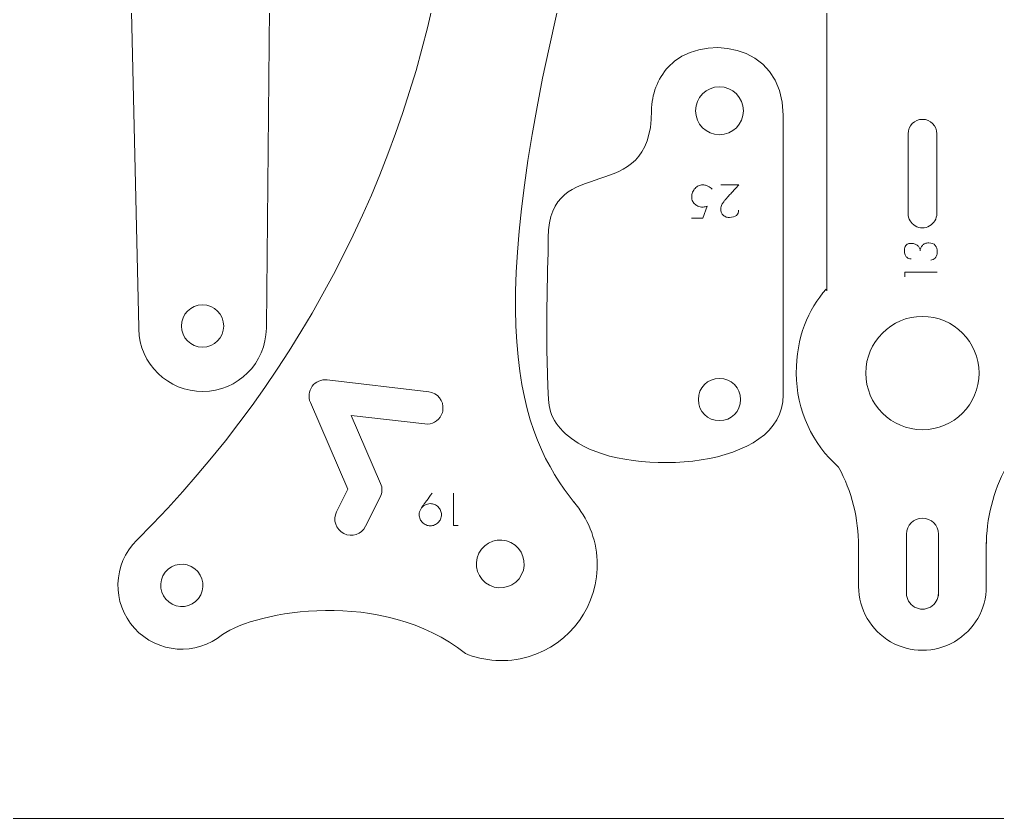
# Model space of a CAD drawing. Header units: millimetres. Extents: x 1 to 3601, y 1 to 1216.
# Drawn here: x 395.6 to 456.9, y 1.5 to 51.6 of the extents above; entities that cross this region are included whole.
import ezdxf

# ---------------------------------------------------------------- set-up
doc = ezdxf.new("R2010")
doc.units = ezdxf.units.MM
doc.layers.get('0').update_dxf_attribs({"lineweight": 5})
for name, color, linetype, lineweight in [('MARCATGE', 1, 'Continuous', 5), ('NO IMPRES', 5, 'Continuous', 5), ('TALL 1', 4, 'Continuous', 5)]:
    doc.layers.add(name, color=color, linetype=linetype, lineweight=lineweight)

msp = doc.modelspace()

# ---------------------------------------------------------------- linework, layer by layer
for points, knots in [([(403.113, 32.154), (403.113, 32.154), (403.113, 32.254), (403.113, 32.254), (403.113, 32.254), (403.113, 32.254), (402.459, 61.065), (402.459, 61.065), (402.459, 61.065), (402.432, 62.288), (402.123, 63.489), (401.558, 64.575), (401.558, 64.575), (400.672, 66.28), (400.655, 68.305), (401.513, 70.024), (401.513, 70.024), (402.067, 71.134), (402.356, 72.357), (402.356, 73.597), (402.356, 73.597), (402.356, 73.597), (402.356, 147.343), (402.356, 147.343), (402.356, 147.343), (402.356, 149.541), (404.13, 151.328), (406.329, 151.342), (406.329, 151.342), (408.528, 151.357), (410.326, 149.594), (410.355, 147.395), (410.355, 147.395), (410.355, 147.395), (411.325, 73.656), (411.325, 73.656), (411.325, 73.656), (411.341, 72.416), (411.646, 71.197), (412.214, 70.094), (412.214, 70.094), (412.214, 70.094), (412.277, 70.152), (412.277, 70.152), (412.277, 70.152), (413.141, 68.436), (413.131, 66.41), (412.25, 64.703), (412.25, 64.703), (412.25, 64.703), (412.24, 64.646), (412.24, 64.646), (412.24, 64.646), (411.69, 63.552), (411.397, 62.347), (411.386, 61.123), (411.386, 61.123), (411.386, 61.123), (411.111, 32.307), (411.111, 32.307), (411.111, 32.307), (411.111, 32.307), (411.111, 32.207), (411.111, 32.207), (411.111, 32.207), (411.091, 30.023), (409.322, 28.259), (407.138, 28.245), (407.138, 28.245), (404.954, 28.231), (403.162, 29.971), (403.113, 32.154)], [0, 0, 0, 0, 0.052632, 0.052632, 0.052632, 0.052632, 0.105263, 0.105263, 0.105263, 0.105263, 0.157895, 0.157895, 0.157895, 0.157895, 0.210526, 0.210526, 0.210526, 0.210526, 0.263158, 0.263158, 0.263158, 0.263158, 0.315789, 0.315789, 0.315789, 0.315789, 0.368421, 0.368421, 0.368421, 0.368421, 0.421053, 0.421053, 0.421053, 0.421053, 0.473684, 0.473684, 0.473684, 0.473684, 0.526316, 0.526316, 0.526316, 0.526316, 0.578947, 0.578947, 0.578947, 0.578947, 0.631579, 0.631579, 0.631579, 0.631579, 0.684211, 0.684211, 0.684211, 0.684211, 0.736842, 0.736842, 0.736842, 0.736842, 0.789474, 0.789474, 0.789474, 0.789474, 0.842105, 0.842105, 0.842105, 0.842105, 0.894737, 0.894737, 0.894737, 0.894737, 1, 1, 1, 1]), ([(456.222, 18.788), (456.222, 18.788), (456.222, 18.552), (456.222, 18.552), (456.222, 18.552), (456.222, 20.245), (456.652, 22.011), (457.472, 23.493), (457.472, 23.493), (457.472, 23.493), (457.493, 23.509), (457.493, 23.509), (457.493, 23.509), (459.109, 24.956), (460.125, 27.058), (460.125, 29.397), (460.125, 29.397), (460.125, 31.642), (459.389, 33.401), (458.234, 34.676), (458.234, 34.676), (458.234, 34.676), (458.222, 34.543), (458.222, 34.543), (458.222, 34.543), (458.222, 34.543), (458.222, 109.398), (458.222, 109.398), (458.222, 109.398), (458.222, 112.711), (455.535, 115.398), (452.222, 115.398), (452.222, 115.398), (448.908, 115.398), (446.222, 112.711), (446.222, 109.398), (446.222, 109.398), (446.222, 109.398), (446.222, 34.543), (446.222, 34.543), (446.222, 34.543), (446.222, 34.543), (446.197, 34.662), (446.197, 34.662), (446.197, 34.662), (445.049, 33.388), (444.318, 31.633), (444.318, 29.398), (444.318, 29.398), (444.318, 27.055), (445.337, 24.95), (446.957, 23.503), (446.957, 23.503), (446.957, 23.503), (446.972, 23.493), (446.972, 23.493), (446.972, 23.493), (447.791, 22.011), (448.222, 20.245), (448.222, 18.552), (448.222, 18.552), (448.222, 18.552), (448.222, 18.788), (448.222, 18.788), (448.222, 18.788), (448.222, 18.788), (448.222, 16.024), (448.222, 16.024), (448.222, 16.024), (448.222, 14.595), (448.984, 13.275), (450.222, 12.56), (450.222, 12.56), (451.459, 11.846), (452.984, 11.846), (454.222, 12.56), (454.222, 12.56), (455.459, 13.275), (456.222, 14.595), (456.222, 16.024), (456.222, 16.024), (456.222, 16.024), (456.222, 18.788), (456.222, 18.788)], [0, 0, 0, 0, 0.045455, 0.045455, 0.045455, 0.045455, 0.090909, 0.090909, 0.090909, 0.090909, 0.136364, 0.136364, 0.136364, 0.136364, 0.181818, 0.181818, 0.181818, 0.181818, 0.227273, 0.227273, 0.227273, 0.227273, 0.272727, 0.272727, 0.272727, 0.272727, 0.318182, 0.318182, 0.318182, 0.318182, 0.363636, 0.363636, 0.363636, 0.363636, 0.409091, 0.409091, 0.409091, 0.409091, 0.454545, 0.454545, 0.454545, 0.454545, 0.5, 0.5, 0.5, 0.5, 0.545455, 0.545455, 0.545455, 0.545455, 0.590909, 0.590909, 0.590909, 0.590909, 0.636364, 0.636364, 0.636364, 0.636364, 0.681818, 0.681818, 0.681818, 0.681818, 0.727273, 0.727273, 0.727273, 0.727273, 0.772727, 0.772727, 0.772727, 0.772727, 0.818182, 0.818182, 0.818182, 0.818182, 0.863636, 0.863636, 0.863636, 0.863636, 0.909091, 0.909091, 0.909091, 0.909091, 1, 1, 1, 1]), ([(422.541, 57.872), (422.541, 57.872), (422.604, 57.996), (422.604, 57.996), (422.604, 57.996), (422.821, 59.514), (423.887, 60.773), (425.347, 61.239), (425.347, 61.239), (426.807, 61.705), (428.406, 61.296), (429.462, 60.185), (429.462, 60.185), (430.518, 59.075), (430.847, 57.458), (430.308, 56.023), (430.308, 56.023), (424.215, 32.242), (427.021, 25.579), (430.393, 21.294), (430.393, 21.294), (430.393, 21.294), (430.371, 21.319), (430.371, 21.319), (430.371, 21.319), (431.239, 20.322), (431.779, 19.04), (431.841, 17.644), (431.841, 17.644), (431.965, 14.877), (430.177, 12.385), (427.516, 11.614), (427.516, 11.614), (426.169, 11.224), (424.776, 11.327), (423.55, 11.835), (423.55, 11.835), (423.55, 11.835), (423.595, 11.817), (423.595, 11.817), (423.595, 11.817), (418.358, 15.962), (410.489, 14.474), (408.357, 13.005), (408.357, 13.005), (406.709, 11.646), (404.283, 11.821), (402.848, 13.405), (402.848, 13.405), (401.413, 14.988), (401.476, 17.42), (402.991, 18.927), (402.991, 18.927), (413.577, 29.435), (420.439, 43.105), (422.541, 57.872)], [0, 0, 0, 0, 0.066667, 0.066667, 0.066667, 0.066667, 0.133333, 0.133333, 0.133333, 0.133333, 0.2, 0.2, 0.2, 0.2, 0.266667, 0.266667, 0.266667, 0.266667, 0.333333, 0.333333, 0.333333, 0.333333, 0.4, 0.4, 0.4, 0.4, 0.466667, 0.466667, 0.466667, 0.466667, 0.533333, 0.533333, 0.533333, 0.533333, 0.6, 0.6, 0.6, 0.6, 0.666667, 0.666667, 0.666667, 0.666667, 0.733333, 0.733333, 0.733333, 0.733333, 0.8, 0.8, 0.8, 0.8, 0.866667, 0.866667, 0.866667, 0.866667, 1, 1, 1, 1]), ([(443.494, 28.024), (443.494, 28.024), (443.504, 27.838), (443.504, 27.838), (443.504, 27.838), (443.504, 27.838), (443.504, 45.553), (443.504, 45.553), (443.504, 45.553), (443.504, 45.553), (443.494, 45.553), (443.494, 45.553), (443.494, 45.553), (443.518, 50.244), (438.186, 50.71), (436.288, 48.573), (436.288, 48.573), (435.623, 47.848), (435.249, 46.864), (435.249, 45.838), (435.249, 45.838), (435.236, 39.645), (428.795, 43.347), (428.772, 37.894), (428.772, 37.894), (428.762, 35.429), (428.548, 32.133), (428.795, 27.738), (428.795, 27.738), (428.795, 26.713), (429.462, 25.729), (430.647, 25.004), (430.647, 25.004), (434.031, 22.867), (443.536, 23.333), (443.494, 28.024)], [0, 0, 0, 0, 0.1, 0.1, 0.1, 0.1, 0.2, 0.2, 0.2, 0.2, 0.3, 0.3, 0.3, 0.3, 0.4, 0.4, 0.4, 0.4, 0.5, 0.5, 0.5, 0.5, 0.6, 0.6, 0.6, 0.6, 0.7, 0.7, 0.7, 0.7, 0.8, 0.8, 0.8, 0.8, 1, 1, 1, 1])]:
    msp.add_open_spline(points, degree=3, knots=knots)
at = {"layer": 'MARCATGE'}
for points, knots in [([(439.039, 40.916), (439.028, 40.929), (439.007, 40.951), (438.977, 40.98), (438.977, 40.98), (438.947, 41.009), (438.908, 41.039), (438.86, 41.07), (438.86, 41.07), (438.812, 41.101), (438.754, 41.129), (438.687, 41.153), (438.687, 41.153), (438.619, 41.178), (438.54, 41.191), (438.45, 41.193), (438.45, 41.193), (438.359, 41.193), (438.273, 41.173), (438.191, 41.134), (438.191, 41.134), (438.11, 41.094), (438.037, 41.039), (437.973, 40.97), (437.973, 40.97), (437.909, 40.9), (437.858, 40.819), (437.82, 40.727), (437.82, 40.727), (437.783, 40.635), (437.764, 40.537), (437.764, 40.434), (437.764, 40.434), (437.764, 40.33), (437.786, 40.239), (437.83, 40.16), (437.83, 40.16), (437.874, 40.081), (437.928, 40.015), (437.992, 39.961), (437.992, 39.961), (438.056, 39.907), (438.124, 39.867), (438.196, 39.841), (438.196, 39.841), (438.267, 39.815), (438.33, 39.801), (438.385, 39.801), (438.385, 39.801), (438.419, 39.796), (438.454, 39.795), (438.492, 39.799), (438.492, 39.799), (438.524, 39.802), (438.562, 39.809), (438.605, 39.818), (438.605, 39.818), (438.648, 39.828), (438.692, 39.843), (438.737, 39.864), (438.737, 39.864), (438.737, 39.864), (438.455, 39.113), (438.455, 39.113), (438.455, 39.113), (438.455, 39.113), (437.744, 39.113), (437.744, 39.113), (437.744, 39.113), (437.744, 39.113), (438.455, 39.113), (438.455, 39.113), (438.455, 39.113), (438.455, 39.113), (438.737, 39.864), (438.737, 39.864), (438.737, 39.864), (438.692, 39.843), (438.648, 39.828), (438.605, 39.818), (438.605, 39.818), (438.562, 39.809), (438.524, 39.802), (438.492, 39.799), (438.492, 39.799), (438.454, 39.795), (438.419, 39.796), (438.385, 39.801), (438.385, 39.801), (438.33, 39.801), (438.267, 39.815), (438.196, 39.841), (438.196, 39.841), (438.124, 39.867), (438.056, 39.907), (437.992, 39.961), (437.992, 39.961), (437.928, 40.015), (437.874, 40.081), (437.83, 40.16), (437.83, 40.16), (437.786, 40.239), (437.764, 40.33), (437.764, 40.434), (437.764, 40.434), (437.764, 40.537), (437.783, 40.635), (437.82, 40.727), (437.82, 40.727), (437.858, 40.819), (437.909, 40.9), (437.973, 40.97), (437.973, 40.97), (438.037, 41.039), (438.11, 41.094), (438.191, 41.134), (438.191, 41.134), (438.273, 41.173), (438.359, 41.193), (438.45, 41.193), (438.45, 41.193), (438.54, 41.191), (438.619, 41.178), (438.687, 41.153), (438.687, 41.153), (438.754, 41.129), (438.812, 41.101), (438.86, 41.07), (438.86, 41.07), (438.908, 41.039), (438.947, 41.009), (438.977, 40.98), (438.977, 40.98), (439.007, 40.951), (439.028, 40.929), (439.039, 40.916)], [0, 0, 0, 0, 0.028571, 0.028571, 0.028571, 0.028571, 0.057143, 0.057143, 0.057143, 0.057143, 0.085714, 0.085714, 0.085714, 0.085714, 0.114286, 0.114286, 0.114286, 0.114286, 0.142857, 0.142857, 0.142857, 0.142857, 0.171429, 0.171429, 0.171429, 0.171429, 0.2, 0.2, 0.2, 0.2, 0.228571, 0.228571, 0.228571, 0.228571, 0.257143, 0.257143, 0.257143, 0.257143, 0.285714, 0.285714, 0.285714, 0.285714, 0.314286, 0.314286, 0.314286, 0.314286, 0.342857, 0.342857, 0.342857, 0.342857, 0.371429, 0.371429, 0.371429, 0.371429, 0.4, 0.4, 0.4, 0.4, 0.428571, 0.428571, 0.428571, 0.428571, 0.457143, 0.457143, 0.457143, 0.457143, 0.485714, 0.485714, 0.485714, 0.485714, 0.514286, 0.514286, 0.514286, 0.514286, 0.542857, 0.542857, 0.542857, 0.542857, 0.571429, 0.571429, 0.571429, 0.571429, 0.6, 0.6, 0.6, 0.6, 0.628571, 0.628571, 0.628571, 0.628571, 0.657143, 0.657143, 0.657143, 0.657143, 0.685714, 0.685714, 0.685714, 0.685714, 0.714286, 0.714286, 0.714286, 0.714286, 0.742857, 0.742857, 0.742857, 0.742857, 0.771429, 0.771429, 0.771429, 0.771429, 0.8, 0.8, 0.8, 0.8, 0.828571, 0.828571, 0.828571, 0.828571, 0.857143, 0.857143, 0.857143, 0.857143, 0.885714, 0.885714, 0.885714, 0.885714, 0.914286, 0.914286, 0.914286, 0.914286, 0.942857, 0.942857, 0.942857, 0.942857, 1, 1, 1, 1]), ([(440.71, 41.196), (440.541, 41.008), (440.387, 40.837), (440.25, 40.685), (440.25, 40.685), (440.192, 40.621), (440.134, 40.557), (440.077, 40.493), (440.077, 40.493), (440.019, 40.429), (439.967, 40.371), (439.921, 40.318), (439.921, 40.318), (439.875, 40.265), (439.837, 40.221), (439.806, 40.184), (439.806, 40.184), (439.775, 40.147), (439.756, 40.124), (439.751, 40.115), (439.751, 40.115), (439.739, 40.096), (439.724, 40.074), (439.705, 40.048), (439.705, 40.048), (439.687, 40.023), (439.668, 39.993), (439.65, 39.958), (439.65, 39.958), (439.633, 39.923), (439.617, 39.882), (439.604, 39.835), (439.604, 39.835), (439.591, 39.788), (439.584, 39.734), (439.584, 39.672), (439.584, 39.672), (439.584, 39.61), (439.594, 39.547), (439.615, 39.485), (439.615, 39.485), (439.636, 39.423), (439.668, 39.367), (439.711, 39.317), (439.711, 39.317), (439.754, 39.268), (439.81, 39.227), (439.879, 39.196), (439.879, 39.196), (439.948, 39.165), (440.031, 39.15), (440.129, 39.15), (440.129, 39.15), (440.326, 39.151), (440.472, 39.195), (440.565, 39.279), (440.565, 39.279), (440.658, 39.364), (440.705, 39.476), (440.705, 39.615), (440.705, 39.615), (440.705, 39.476), (440.658, 39.364), (440.565, 39.279), (440.565, 39.279), (440.472, 39.195), (440.326, 39.151), (440.129, 39.15), (440.129, 39.15), (440.031, 39.15), (439.948, 39.165), (439.879, 39.196), (439.879, 39.196), (439.81, 39.227), (439.754, 39.268), (439.711, 39.317), (439.711, 39.317), (439.668, 39.367), (439.636, 39.423), (439.615, 39.485), (439.615, 39.485), (439.594, 39.547), (439.584, 39.61), (439.584, 39.672), (439.584, 39.672), (439.584, 39.734), (439.591, 39.788), (439.604, 39.835), (439.604, 39.835), (439.617, 39.882), (439.633, 39.923), (439.65, 39.958), (439.65, 39.958), (439.668, 39.993), (439.687, 40.023), (439.705, 40.048), (439.705, 40.048), (439.724, 40.074), (439.739, 40.096), (439.751, 40.115), (439.751, 40.115), (439.756, 40.124), (439.775, 40.147), (439.806, 40.184), (439.806, 40.184), (439.837, 40.221), (439.875, 40.265), (439.921, 40.318), (439.921, 40.318), (439.967, 40.371), (440.019, 40.429), (440.077, 40.493), (440.077, 40.493), (440.134, 40.557), (440.192, 40.621), (440.25, 40.685), (440.25, 40.685), (440.387, 40.837), (440.541, 41.008), (440.71, 41.196), (440.71, 41.196), (440.71, 41.196), (439.598, 41.196), (439.598, 41.196), (439.598, 41.196), (439.598, 41.196), (440.71, 41.196), (440.71, 41.196)], [0, 0, 0, 0, 0.030303, 0.030303, 0.030303, 0.030303, 0.060606, 0.060606, 0.060606, 0.060606, 0.090909, 0.090909, 0.090909, 0.090909, 0.121212, 0.121212, 0.121212, 0.121212, 0.151515, 0.151515, 0.151515, 0.151515, 0.181818, 0.181818, 0.181818, 0.181818, 0.212121, 0.212121, 0.212121, 0.212121, 0.242424, 0.242424, 0.242424, 0.242424, 0.272727, 0.272727, 0.272727, 0.272727, 0.30303, 0.30303, 0.30303, 0.30303, 0.333333, 0.333333, 0.333333, 0.333333, 0.363636, 0.363636, 0.363636, 0.363636, 0.393939, 0.393939, 0.393939, 0.393939, 0.424242, 0.424242, 0.424242, 0.424242, 0.454545, 0.454545, 0.454545, 0.454545, 0.484848, 0.484848, 0.484848, 0.484848, 0.515152, 0.515152, 0.515152, 0.515152, 0.545455, 0.545455, 0.545455, 0.545455, 0.575758, 0.575758, 0.575758, 0.575758, 0.606061, 0.606061, 0.606061, 0.606061, 0.636364, 0.636364, 0.636364, 0.636364, 0.666667, 0.666667, 0.666667, 0.666667, 0.69697, 0.69697, 0.69697, 0.69697, 0.727273, 0.727273, 0.727273, 0.727273, 0.757576, 0.757576, 0.757576, 0.757576, 0.787879, 0.787879, 0.787879, 0.787879, 0.818182, 0.818182, 0.818182, 0.818182, 0.848485, 0.848485, 0.848485, 0.848485, 0.878788, 0.878788, 0.878788, 0.878788, 0.909091, 0.909091, 0.909091, 0.909091, 0.939394, 0.939394, 0.939394, 0.939394, 1, 1, 1, 1]), ([(452.752, 36.477), (452.796, 36.482), (452.84, 36.495), (452.886, 36.515), (452.886, 36.515), (452.933, 36.534), (452.975, 36.563), (453.015, 36.601), (453.015, 36.601), (453.054, 36.638), (453.087, 36.688), (453.112, 36.749), (453.112, 36.749), (453.138, 36.81), (453.15, 36.886), (453.15, 36.976), (453.15, 36.976), (453.148, 37.157), (453.105, 37.299), (453.019, 37.402), (453.019, 37.402), (452.934, 37.506), (452.8, 37.557), (452.62, 37.557), (452.62, 37.557), (452.529, 37.557), (452.45, 37.543), (452.383, 37.514), (452.383, 37.514), (452.315, 37.485), (452.259, 37.446), (452.215, 37.398), (452.215, 37.398), (452.171, 37.35), (452.137, 37.296), (452.115, 37.237), (452.115, 37.237), (452.092, 37.178), (452.081, 37.118), (452.081, 37.058), (452.081, 37.058), (452.083, 37.118), (452.07, 37.176), (452.044, 37.231), (452.044, 37.231), (452.018, 37.287), (451.981, 37.336), (451.933, 37.38), (451.933, 37.38), (451.885, 37.423), (451.828, 37.458), (451.763, 37.484), (451.763, 37.484), (451.698, 37.51), (451.628, 37.524), (451.553, 37.524), (451.553, 37.524), (451.532, 37.524), (451.506, 37.523), (451.474, 37.522), (451.474, 37.522), (451.442, 37.521), (451.409, 37.517), (451.375, 37.508), (451.375, 37.508), (451.341, 37.5), (451.307, 37.486), (451.274, 37.469), (451.274, 37.469), (451.24, 37.451), (451.209, 37.425), (451.182, 37.392), (451.182, 37.392), (451.155, 37.359), (451.133, 37.317), (451.117, 37.265), (451.117, 37.265), (451.101, 37.214), (451.093, 37.151), (451.093, 37.078), (451.093, 37.078), (451.093, 36.965), (451.107, 36.875), (451.134, 36.808), (451.134, 36.808), (451.161, 36.741), (451.195, 36.69), (451.235, 36.653), (451.235, 36.653), (451.276, 36.616), (451.32, 36.591), (451.368, 36.577), (451.368, 36.577), (451.416, 36.563), (451.462, 36.553), (451.505, 36.547), (451.505, 36.547), (451.462, 36.553), (451.416, 36.563), (451.368, 36.577), (451.368, 36.577), (451.32, 36.591), (451.276, 36.616), (451.235, 36.653), (451.235, 36.653), (451.195, 36.69), (451.161, 36.741), (451.134, 36.808), (451.134, 36.808), (451.107, 36.875), (451.093, 36.965), (451.093, 37.078), (451.093, 37.078), (451.093, 37.151), (451.101, 37.214), (451.117, 37.265), (451.117, 37.265), (451.133, 37.317), (451.155, 37.359), (451.182, 37.392), (451.182, 37.392), (451.209, 37.425), (451.24, 37.451), (451.274, 37.469), (451.274, 37.469), (451.307, 37.486), (451.341, 37.5), (451.375, 37.508), (451.375, 37.508), (451.409, 37.517), (451.442, 37.521), (451.473, 37.522), (451.473, 37.522), (451.504, 37.523), (451.53, 37.524), (451.553, 37.524), (451.553, 37.524), (451.628, 37.524), (451.698, 37.51), (451.763, 37.484), (451.763, 37.484), (451.828, 37.458), (451.885, 37.423), (451.933, 37.38), (451.933, 37.38), (451.981, 37.336), (452.018, 37.287), (452.044, 37.231), (452.044, 37.231), (452.07, 37.176), (452.083, 37.118), (452.081, 37.058), (452.081, 37.058), (452.081, 37.118), (452.092, 37.178), (452.115, 37.237), (452.115, 37.237), (452.137, 37.296), (452.171, 37.35), (452.215, 37.398), (452.215, 37.398), (452.259, 37.446), (452.315, 37.485), (452.383, 37.514), (452.383, 37.514), (452.45, 37.543), (452.529, 37.557), (452.62, 37.557), (452.62, 37.557), (452.8, 37.557), (452.934, 37.506), (453.019, 37.402), (453.019, 37.402), (453.105, 37.299), (453.148, 37.157), (453.15, 36.976), (453.15, 36.976), (453.15, 36.886), (453.138, 36.81), (453.112, 36.749), (453.112, 36.749), (453.087, 36.688), (453.054, 36.638), (453.015, 36.601), (453.015, 36.601), (452.975, 36.563), (452.933, 36.534), (452.886, 36.515), (452.886, 36.515), (452.84, 36.495), (452.796, 36.482), (452.752, 36.477)], [0, 0, 0, 0, 0.020408, 0.020408, 0.020408, 0.020408, 0.040816, 0.040816, 0.040816, 0.040816, 0.061224, 0.061224, 0.061224, 0.061224, 0.081633, 0.081633, 0.081633, 0.081633, 0.102041, 0.102041, 0.102041, 0.102041, 0.122449, 0.122449, 0.122449, 0.122449, 0.142857, 0.142857, 0.142857, 0.142857, 0.163265, 0.163265, 0.163265, 0.163265, 0.183673, 0.183673, 0.183673, 0.183673, 0.204082, 0.204082, 0.204082, 0.204082, 0.22449, 0.22449, 0.22449, 0.22449, 0.244898, 0.244898, 0.244898, 0.244898, 0.265306, 0.265306, 0.265306, 0.265306, 0.285714, 0.285714, 0.285714, 0.285714, 0.306122, 0.306122, 0.306122, 0.306122, 0.326531, 0.326531, 0.326531, 0.326531, 0.346939, 0.346939, 0.346939, 0.346939, 0.367347, 0.367347, 0.367347, 0.367347, 0.387755, 0.387755, 0.387755, 0.387755, 0.408163, 0.408163, 0.408163, 0.408163, 0.428571, 0.428571, 0.428571, 0.428571, 0.44898, 0.44898, 0.44898, 0.44898, 0.469388, 0.469388, 0.469388, 0.469388, 0.489796, 0.489796, 0.489796, 0.489796, 0.510204, 0.510204, 0.510204, 0.510204, 0.530612, 0.530612, 0.530612, 0.530612, 0.55102, 0.55102, 0.55102, 0.55102, 0.571429, 0.571429, 0.571429, 0.571429, 0.591837, 0.591837, 0.591837, 0.591837, 0.612245, 0.612245, 0.612245, 0.612245, 0.632653, 0.632653, 0.632653, 0.632653, 0.653061, 0.653061, 0.653061, 0.653061, 0.673469, 0.673469, 0.673469, 0.673469, 0.693878, 0.693878, 0.693878, 0.693878, 0.714286, 0.714286, 0.714286, 0.714286, 0.734694, 0.734694, 0.734694, 0.734694, 0.755102, 0.755102, 0.755102, 0.755102, 0.77551, 0.77551, 0.77551, 0.77551, 0.795918, 0.795918, 0.795918, 0.795918, 0.816327, 0.816327, 0.816327, 0.816327, 0.836735, 0.836735, 0.836735, 0.836735, 0.857143, 0.857143, 0.857143, 0.857143, 0.877551, 0.877551, 0.877551, 0.877551, 0.897959, 0.897959, 0.897959, 0.897959, 0.918367, 0.918367, 0.918367, 0.918367, 0.938776, 0.938776, 0.938776, 0.938776, 0.959184, 0.959184, 0.959184, 0.959184, 1, 1, 1, 1]), ([(451.118, 35.729), (451.118, 35.729), (451.118, 35.438), (451.118, 35.438), (451.118, 35.438), (451.118, 35.438), (451.118, 35.729), (451.118, 35.729), (451.118, 35.729), (451.118, 35.729), (453.15, 35.729), (453.15, 35.729), (453.15, 35.729), (453.15, 35.729), (451.118, 35.729), (451.118, 35.729)], [0, 0, 0, 0, 0.2, 0.2, 0.2, 0.2, 0.4, 0.4, 0.4, 0.4, 0.6, 0.6, 0.6, 0.6, 1, 1, 1, 1]), ([(421.492, 21.869), (421.373, 21.701), (421.264, 21.549), (421.165, 21.411), (421.165, 21.411), (421.123, 21.353), (421.081, 21.295), (421.039, 21.236), (421.039, 21.236), (420.997, 21.178), (420.959, 21.125), (420.925, 21.076), (420.925, 21.076), (420.891, 21.027), (420.862, 20.984), (420.837, 20.949), (420.837, 20.949), (420.813, 20.913), (420.796, 20.888), (420.786, 20.875), (420.786, 20.875), (420.722, 20.77), (420.69, 20.65), (420.69, 20.517), (420.69, 20.517), (420.69, 20.421), (420.709, 20.331), (420.745, 20.247), (420.745, 20.247), (420.782, 20.164), (420.832, 20.09), (420.895, 20.027), (420.895, 20.027), (420.958, 19.964), (421.031, 19.914), (421.115, 19.878), (421.115, 19.878), (421.199, 19.841), (421.289, 19.823), (421.385, 19.823), (421.385, 19.823), (421.481, 19.823), (421.571, 19.841), (421.656, 19.878), (421.656, 19.878), (421.74, 19.914), (421.814, 19.964), (421.877, 20.027), (421.877, 20.027), (421.94, 20.09), (421.99, 20.164), (422.027, 20.247), (422.027, 20.247), (422.063, 20.331), (422.082, 20.421), (422.082, 20.517), (422.082, 20.517), (422.082, 20.613), (422.063, 20.703), (422.027, 20.788), (422.027, 20.788), (421.99, 20.872), (421.94, 20.946), (421.877, 21.009), (421.877, 21.009), (421.814, 21.072), (421.74, 21.122), (421.656, 21.159), (421.656, 21.159), (421.571, 21.196), (421.481, 21.214), (421.385, 21.214), (421.385, 21.214), (421.261, 21.214), (421.145, 21.183), (421.039, 21.121), (421.039, 21.121), (420.933, 21.059), (420.848, 20.977), (420.786, 20.875), (420.786, 20.875), (420.848, 20.977), (420.933, 21.059), (421.039, 21.121), (421.039, 21.121), (421.145, 21.183), (421.261, 21.214), (421.385, 21.214), (421.385, 21.214), (421.481, 21.214), (421.571, 21.196), (421.656, 21.159), (421.656, 21.159), (421.74, 21.122), (421.814, 21.072), (421.877, 21.009), (421.877, 21.009), (421.94, 20.946), (421.99, 20.872), (422.027, 20.788), (422.027, 20.788), (422.063, 20.703), (422.082, 20.613), (422.082, 20.517), (422.082, 20.517), (422.082, 20.421), (422.063, 20.331), (422.027, 20.247), (422.027, 20.247), (421.99, 20.164), (421.94, 20.09), (421.877, 20.027), (421.877, 20.027), (421.814, 19.964), (421.74, 19.914), (421.656, 19.878), (421.656, 19.878), (421.571, 19.841), (421.481, 19.823), (421.385, 19.823), (421.385, 19.823), (421.289, 19.823), (421.199, 19.841), (421.115, 19.878), (421.115, 19.878), (421.031, 19.914), (420.958, 19.964), (420.895, 20.027), (420.895, 20.027), (420.832, 20.09), (420.782, 20.164), (420.745, 20.247), (420.745, 20.247), (420.709, 20.331), (420.69, 20.421), (420.69, 20.517), (420.69, 20.517), (420.69, 20.65), (420.722, 20.77), (420.786, 20.875), (420.786, 20.875), (420.796, 20.888), (420.813, 20.913), (420.837, 20.949), (420.837, 20.949), (420.862, 20.984), (420.891, 21.027), (420.925, 21.076), (420.925, 21.076), (420.959, 21.125), (420.997, 21.178), (421.039, 21.236), (421.039, 21.236), (421.081, 21.295), (421.123, 21.353), (421.165, 21.411), (421.165, 21.411), (421.264, 21.549), (421.373, 21.701), (421.492, 21.869)], [0, 0, 0, 0, 0.02439, 0.02439, 0.02439, 0.02439, 0.04878, 0.04878, 0.04878, 0.04878, 0.073171, 0.073171, 0.073171, 0.073171, 0.097561, 0.097561, 0.097561, 0.097561, 0.121951, 0.121951, 0.121951, 0.121951, 0.146341, 0.146341, 0.146341, 0.146341, 0.170732, 0.170732, 0.170732, 0.170732, 0.195122, 0.195122, 0.195122, 0.195122, 0.219512, 0.219512, 0.219512, 0.219512, 0.243902, 0.243902, 0.243902, 0.243902, 0.268293, 0.268293, 0.268293, 0.268293, 0.292683, 0.292683, 0.292683, 0.292683, 0.317073, 0.317073, 0.317073, 0.317073, 0.341463, 0.341463, 0.341463, 0.341463, 0.365854, 0.365854, 0.365854, 0.365854, 0.390244, 0.390244, 0.390244, 0.390244, 0.414634, 0.414634, 0.414634, 0.414634, 0.439024, 0.439024, 0.439024, 0.439024, 0.463415, 0.463415, 0.463415, 0.463415, 0.487805, 0.487805, 0.487805, 0.487805, 0.512195, 0.512195, 0.512195, 0.512195, 0.536585, 0.536585, 0.536585, 0.536585, 0.560976, 0.560976, 0.560976, 0.560976, 0.585366, 0.585366, 0.585366, 0.585366, 0.609756, 0.609756, 0.609756, 0.609756, 0.634146, 0.634146, 0.634146, 0.634146, 0.658537, 0.658537, 0.658537, 0.658537, 0.682927, 0.682927, 0.682927, 0.682927, 0.707317, 0.707317, 0.707317, 0.707317, 0.731707, 0.731707, 0.731707, 0.731707, 0.756098, 0.756098, 0.756098, 0.756098, 0.780488, 0.780488, 0.780488, 0.780488, 0.804878, 0.804878, 0.804878, 0.804878, 0.829268, 0.829268, 0.829268, 0.829268, 0.853659, 0.853659, 0.853659, 0.853659, 0.878049, 0.878049, 0.878049, 0.878049, 0.902439, 0.902439, 0.902439, 0.902439, 0.926829, 0.926829, 0.926829, 0.926829, 0.95122, 0.95122, 0.95122, 0.95122, 1, 1, 1, 1]), ([(422.83, 19.837), (422.83, 19.837), (423.12, 19.837), (423.12, 19.837), (423.12, 19.837), (423.12, 19.837), (422.83, 19.837), (422.83, 19.837), (422.83, 19.837), (422.83, 19.837), (422.83, 21.869), (422.83, 21.869), (422.83, 21.869), (422.83, 21.869), (422.83, 19.837), (422.83, 19.837)], [0, 0, 0, 0, 0.2, 0.2, 0.2, 0.2, 0.4, 0.4, 0.4, 0.4, 0.6, 0.6, 0.6, 0.6, 1, 1, 1, 1])]:
    msp.add_open_spline(points, degree=3, knots=knots, dxfattribs=at)
at = {"layer": 'NO IMPRES'}
msp.add_lwpolyline([(0.741, 1.483), (0.741, 301.483), (600.741, 301.483), (600.741, 1.483)], close=True, dxfattribs=at)
at = {"layer": 'TALL 1'}
for points, knots in [([(438.004, 45.838), (438.004, 45.01), (438.676, 44.338), (439.504, 44.338), (439.504, 44.338), (440.333, 44.338), (441.004, 45.01), (441.004, 45.838), (441.004, 45.838), (441.004, 46.667), (440.333, 47.338), (439.504, 47.338), (439.504, 47.338), (438.676, 47.338), (438.004, 46.667), (438.004, 45.838)], [0, 0, 0, 0, 0.2, 0.2, 0.2, 0.2, 0.4, 0.4, 0.4, 0.4, 0.6, 0.6, 0.6, 0.6, 1, 1, 1, 1]), ([(451.322, 44.398), (451.322, 44.895), (451.725, 45.298), (452.222, 45.298), (452.222, 45.298), (452.719, 45.298), (453.122, 44.895), (453.122, 44.398), (453.122, 44.398), (453.122, 44.398), (453.122, 39.398), (453.122, 39.398), (453.122, 39.398), (453.122, 39.076), (452.95, 38.779), (452.672, 38.618), (452.672, 38.618), (452.393, 38.457), (452.05, 38.457), (451.772, 38.618), (451.772, 38.618), (451.493, 38.779), (451.322, 39.076), (451.322, 39.398), (451.322, 39.398), (451.322, 39.398), (451.322, 44.398), (451.322, 44.398)], [0, 0, 0, 0, 0.125, 0.125, 0.125, 0.125, 0.25, 0.25, 0.25, 0.25, 0.375, 0.375, 0.375, 0.375, 0.5, 0.5, 0.5, 0.5, 0.625, 0.625, 0.625, 0.625, 0.75, 0.75, 0.75, 0.75, 1, 1, 1, 1]), ([(407.112, 33.67), (407.843, 33.67), (408.437, 33.077), (408.437, 32.345), (408.437, 32.345), (408.437, 31.613), (407.843, 31.02), (407.112, 31.02), (407.112, 31.02), (406.38, 31.02), (405.787, 31.613), (405.787, 32.345), (405.787, 32.345), (405.787, 33.077), (406.38, 33.67), (407.112, 33.67)], [0, 0, 0, 0, 0.2, 0.2, 0.2, 0.2, 0.4, 0.4, 0.4, 0.4, 0.6, 0.6, 0.6, 0.6, 1, 1, 1, 1]), ([(452.222, 32.948), (450.261, 32.948), (448.672, 31.358), (448.672, 29.398), (448.672, 29.398), (448.672, 27.437), (450.261, 25.848), (452.222, 25.848), (452.222, 25.848), (454.182, 25.848), (455.772, 27.437), (455.772, 29.398), (455.772, 29.398), (455.772, 31.358), (454.182, 32.948), (452.222, 32.948)], [0, 0, 0, 0, 0.2, 0.2, 0.2, 0.2, 0.4, 0.4, 0.4, 0.4, 0.6, 0.6, 0.6, 0.6, 1, 1, 1, 1]), ([(422.075, 26.761), (422.127, 26.864), (422.162, 26.978), (422.176, 27.1), (422.176, 27.1), (422.241, 27.658), (421.842, 28.163), (421.283, 28.228), (421.283, 28.228), (421.283, 28.228), (414.921, 28.972), (414.921, 28.972), (414.921, 28.972), (414.56, 29.014), (414.204, 28.86), (413.987, 28.569), (413.987, 28.569), (413.77, 28.277), (413.725, 27.892), (413.869, 27.558), (413.869, 27.558), (413.869, 27.558), (416.218, 22.112), (416.218, 22.112), (416.218, 22.112), (416.218, 22.112), (415.512, 20.706), (415.512, 20.706), (415.512, 20.706), (415.26, 20.204), (415.462, 19.593), (415.964, 19.341), (415.964, 19.341), (416.466, 19.088), (417.078, 19.291), (417.33, 19.793), (417.33, 19.793), (417.33, 19.793), (418.249, 21.623), (418.249, 21.623), (418.249, 21.623), (418.384, 21.892), (418.394, 22.206), (418.274, 22.482), (418.274, 22.482), (418.274, 22.482), (416.435, 26.746), (416.435, 26.746), (416.435, 26.746), (416.435, 26.746), (421.047, 26.207), (421.047, 26.207), (421.047, 26.207), (421.484, 26.156), (421.888, 26.39), (422.075, 26.761)], [0, 0, 0, 0, 0.066667, 0.066667, 0.066667, 0.066667, 0.133333, 0.133333, 0.133333, 0.133333, 0.2, 0.2, 0.2, 0.2, 0.266667, 0.266667, 0.266667, 0.266667, 0.333333, 0.333333, 0.333333, 0.333333, 0.4, 0.4, 0.4, 0.4, 0.466667, 0.466667, 0.466667, 0.466667, 0.533333, 0.533333, 0.533333, 0.533333, 0.6, 0.6, 0.6, 0.6, 0.666667, 0.666667, 0.666667, 0.666667, 0.733333, 0.733333, 0.733333, 0.733333, 0.8, 0.8, 0.8, 0.8, 0.866667, 0.866667, 0.866667, 0.866667, 1, 1, 1, 1]), ([(438.179, 27.738), (438.179, 28.47), (438.773, 29.064), (439.504, 29.064), (439.504, 29.064), (440.236, 29.064), (440.829, 28.47), (440.829, 27.739), (440.829, 27.739), (440.829, 27.007), (440.236, 26.414), (439.504, 26.414), (439.504, 26.414), (438.773, 26.414), (438.179, 27.007), (438.179, 27.738)], [0, 0, 0, 0, 0.2, 0.2, 0.2, 0.2, 0.4, 0.4, 0.4, 0.4, 0.6, 0.6, 0.6, 0.6, 1, 1, 1, 1]), ([(453.222, 15.417), (453.222, 15.417), (453.222, 15.598), (453.222, 15.598), (453.222, 15.598), (453.222, 15.24), (453.031, 14.91), (452.722, 14.732), (452.722, 14.732), (452.412, 14.553), (452.031, 14.553), (451.722, 14.732), (451.722, 14.732), (451.412, 14.91), (451.222, 15.24), (451.222, 15.598), (451.222, 15.598), (451.222, 15.598), (451.222, 19.298), (451.222, 19.298), (451.222, 19.298), (451.222, 19.85), (451.669, 20.298), (452.222, 20.298), (452.222, 20.298), (452.774, 20.298), (453.222, 19.85), (453.222, 19.298), (453.222, 19.298), (453.222, 19.298), (453.222, 15.417), (453.222, 15.417)], [0, 0, 0, 0, 0.111111, 0.111111, 0.111111, 0.111111, 0.222222, 0.222222, 0.222222, 0.222222, 0.333333, 0.333333, 0.333333, 0.333333, 0.444444, 0.444444, 0.444444, 0.444444, 0.555556, 0.555556, 0.555556, 0.555556, 0.666667, 0.666667, 0.666667, 0.666667, 0.777778, 0.777778, 0.777778, 0.777778, 1, 1, 1, 1]), ([(427.107, 16.764), (426.735, 16.023), (425.834, 15.725), (425.094, 16.096), (425.094, 16.096), (424.353, 16.468), (424.055, 17.369), (424.426, 18.109), (424.426, 18.109), (424.798, 18.85), (425.699, 19.148), (426.439, 18.777), (426.439, 18.777), (427.179, 18.405), (427.478, 17.504), (427.107, 16.764)], [0, 0, 0, 0, 0.2, 0.2, 0.2, 0.2, 0.4, 0.4, 0.4, 0.4, 0.6, 0.6, 0.6, 0.6, 1, 1, 1, 1]), ([(406.996, 15.497), (406.668, 14.843), (405.872, 14.579), (405.218, 14.907), (405.218, 14.907), (404.564, 15.235), (404.3, 16.031), (404.628, 16.685), (404.628, 16.685), (404.956, 17.339), (405.753, 17.603), (406.406, 17.275), (406.406, 17.275), (407.06, 16.947), (407.324, 16.15), (406.996, 15.497)], [0, 0, 0, 0, 0.2, 0.2, 0.2, 0.2, 0.4, 0.4, 0.4, 0.4, 0.6, 0.6, 0.6, 0.6, 1, 1, 1, 1])]:
    msp.add_open_spline(points, degree=3, knots=knots, dxfattribs=at)

doc.saveas('drawing.dxf')
